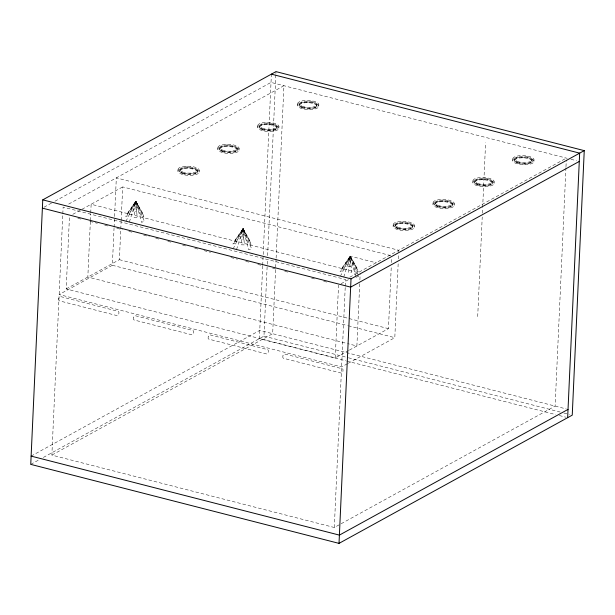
<?xml version="1.0" encoding="UTF-8"?>
<svg xmlns="http://www.w3.org/2000/svg" width="615" height="615" viewBox="0 0 615 615"><rect width="100%" height="100%" fill="white"/><g stroke="black" fill="none" stroke-linecap="round" stroke-linejoin="round"><path stroke-width="0.46" stroke-dasharray="3.08 2.31" d="M565.946 167.687L555.114 406.092L334.306 527.501L51.86 455.108L62.776 214.727M62.815 213.828L63.122 207.124L345.569 279.518L345.269 286.221M348.559 350.565L335.237 357.892L66.182 288.935L69.441 217.118M90.359 221.492L87.83 277.034L346.683 343.378M90.397 220.539L90.705 213.836M90.743 212.875L91.135 204.257L359.26 272.975M347.421 363.726L341.602 366.932L59.155 294.539L112.361 265.288L114.036 228.227M114.083 227.281L116.327 177.873L398.774 250.267L398.651 253.111M66.182 288.935L119.387 259.684L120.74 229.995M120.778 229.041L121.124 221.377M121.17 220.424L122.693 186.906L391.747 255.863M177.943 171.07L178.012 169.502M179.826 171.216L179.903 169.648M197.292 171.923L197.361 170.355M199.183 172.069A10.632 3.79 2.6 0 0 183.447 168.041A10.632 3.79 2.6 0 0 183.055 174.599A10.632 3.79 2.6 0 0 199.183 172.069L199.252 170.509A10.632 3.79 2.6 0 0 183.516 166.473A10.632 3.79 2.6 0 0 183.124 173.03A10.632 3.79 2.6 0 0 199.252 170.509M217.802 149.145L217.871 147.585M219.693 149.291L219.763 147.731M237.152 150.006L237.229 148.438M239.043 150.152A10.632 3.79 2.6 0 0 223.314 146.116A10.632 3.79 2.6 0 0 222.914 152.681A10.632 3.79 2.6 0 0 239.043 150.152L239.112 148.584A10.632 3.79 2.6 0 0 223.383 144.556A10.632 3.79 2.6 0 0 222.991 151.113A10.632 3.79 2.6 0 0 239.112 148.584M257.67 127.228L257.739 125.66M259.561 127.374L259.63 125.814M262.69 265.826L259.384 338.657L345.738 360.79M262.713 265.288L271.392 74.146M43.358 457.437L263.973 336.136L267.194 265.219M267.233 264.258L267.456 259.469M267.625 255.632L275.851 74.5M275.897 73.539L275.981 71.624M277.019 128.089L277.088 126.521M278.91 128.235A10.632 3.79 2.6 0 0 263.174 124.199A10.632 3.79 2.6 0 0 262.782 130.757A10.632 3.79 2.6 0 0 278.91 128.235L278.979 126.667A10.632 3.79 2.6 0 0 263.251 122.639A10.632 3.79 2.6 0 0 262.851 129.196A10.632 3.79 2.6 0 0 278.979 126.667M276.058 259.023L272.668 333.699L51.86 455.108M276.104 258.062L283.93 85.723L67.281 204.841M297.529 105.311L297.606 103.743M299.42 105.457L299.497 103.889M316.886 106.164L316.956 104.604M318.778 106.31A10.632 3.79 2.6 0 0 303.041 102.282A10.632 3.79 2.6 0 0 302.649 108.84A10.632 3.79 2.6 0 0 318.778 106.31L318.847 104.75A10.632 3.79 2.6 0 0 303.11 100.714A10.632 3.79 2.6 0 0 302.718 107.271A10.632 3.79 2.6 0 0 318.847 104.75M335.237 357.892L338.542 285.122M334.306 527.501L345.223 287.12M359.714 283.746L356.885 345.991L347.606 343.616M359.883 279.917L360.144 274.175M349.389 350.112L388.442 328.641L391.271 266.395M391.44 262.567L391.617 258.738M393.116 226.212L393.185 224.652M395.007 226.366L395.076 224.798M348.251 363.273L394.807 337.673L398.213 262.613M398.389 258.815L398.605 254.064M412.465 227.073L412.534 225.505M414.356 227.219A10.632 3.79 2.6 0 0 398.62 223.184A10.632 3.79 2.6 0 0 398.228 229.749A10.632 3.79 2.6 0 0 414.356 227.219L414.425 225.651A10.632 3.79 2.6 0 0 398.697 221.623A10.632 3.79 2.6 0 0 398.297 228.18A10.632 3.79 2.6 0 0 414.425 225.651M432.983 204.295L433.052 202.735M434.866 204.441L434.943 202.881M452.332 205.156L452.402 203.588M454.224 205.302A10.632 3.79 2.6 0 0 438.487 201.266A10.632 3.79 2.6 0 0 438.095 207.824A10.632 3.79 2.6 0 0 454.224 205.302L454.293 203.734A10.632 3.79 2.6 0 0 438.557 199.706A10.632 3.79 2.6 0 0 438.164 206.263A10.632 3.79 2.6 0 0 454.293 203.734M472.843 182.378L472.92 180.81M474.734 182.524L474.803 180.956M477.701 316.594L482.221 216.972M482.398 213.167L482.614 208.408M482.66 207.455L485.596 142.742M492.2 183.232L492.269 181.671M494.083 183.385A10.632 3.79 2.6 0 0 478.355 179.349A10.632 3.79 2.6 0 0 477.955 185.907A10.632 3.79 2.6 0 0 494.083 183.385L494.16 181.817A10.632 3.79 2.6 0 0 478.424 177.781A10.632 3.79 2.6 0 0 478.032 184.346A10.632 3.79 2.6 0 0 494.16 181.817M512.71 160.461L512.779 158.893M514.601 160.607L514.67 159.039M532.06 161.315L532.129 159.754M533.951 161.461A10.632 3.79 2.6 0 0 518.214 157.432A10.632 3.79 2.6 0 0 517.822 163.99A10.632 3.79 2.6 0 0 533.951 161.461L534.02 159.9A10.632 3.79 2.6 0 0 518.291 155.864A10.632 3.79 2.6 0 0 517.891 162.422A10.632 3.79 2.6 0 0 534.02 159.9M565.985 166.727L566.292 160.023M358.43 275.389L350.25 256.163L342.97 270.462L340.087 271.469L350.25 256.163L355.116 270.746L358.268 271.907L350.25 256.163L341.671 269.824L341.533 268.678L350.25 256.163L357.753 270.208L357.615 269.062L350.25 256.163L348.398 272.291L351.596 272.368L350.25 256.163L376.38 262.859M355.67 276.358L350.25 256.163L347.69 266.518L350.888 266.595L350.25 256.163L340.625 275.835M129.373 222.038L135.846 201.213L143.218 214.112L143.357 215.258L135.846 201.213L127.136 213.728L127.274 214.873L135.846 201.213L143.864 216.957L140.72 215.796L135.846 201.213L125.691 216.518L128.573 215.511L135.846 201.213L144.402 221.315L141.519 222.33L135.846 201.213L126.221 220.885M236.567 249.513L243.048 228.688L250.413 241.587L250.559 242.733L243.048 228.688L234.33 241.203L234.476 242.348L243.048 228.688L251.066 244.432L247.914 243.271L243.048 228.688L232.885 243.994L235.768 242.987L243.048 228.688L251.604 248.791L248.721 249.805L243.048 228.688L233.423 248.36M343.77 276.988L350.25 256.163M44.065 207.194L51.629 203.035M54.996 201.19L271.023 82.41L567.215 158.324M72.816 214.328L81.149 209.753M81.98 209.292L122.693 186.906M349.727 277.234L566.377 158.109M341.041 283.746L348.536 279.625M31.127 456.107L259.761 330.393L566.184 408.929M30.75 464.371L39.152 459.751M355.916 277.28L358.799 276.266M570.928 159.277L576.524 160.707M77.836 218.302L81.549 219.255M89.898 221.392L97.324 223.291M104.742 225.198L108.455 226.151M116.804 228.288L122.37 229.718M128.866 231.378L132.579 232.332M143.71 235.184L149.276 236.614M155.772 238.274L159.477 239.227M167.834 241.364L171.539 242.318M182.678 245.17L186.383 246.123M194.74 248.26L198.445 249.213M204.011 250.643L210.507 252.304M230.917 257.539L237.413 259.199M245.762 261.337L249.475 262.29M257.823 264.435L261.536 265.38M272.668 268.232L276.381 269.186M284.73 271.33L289.365 272.514M311.636 278.226L314.419 278.933M323.698 281.316L327.403 282.262M119.387 259.684L388.442 328.641M112.361 265.288L347.421 325.527M348.351 325.766L394.807 337.673M263.973 336.136L347.536 357.553M348.467 357.792L560.165 412.05M563.878 413.003L569.452 414.433M346.668 361.028L555.583 414.572M559.296 415.525L565.792 417.193M135.846 201.213L134.001 217.341L137.199 217.418L135.846 201.213L133.294 211.568L136.492 211.645L135.846 201.213M243.048 228.688L241.203 244.816L244.401 244.893L243.048 228.688L240.488 239.043L243.694 239.12L243.048 228.688M58.786 298.46L58.717 300.043L59.286 300.82L117.311 315.687L118.188 315.203L118.864 313.75L118.933 312.166L118.364 311.39L60.339 296.515L59.463 296.999L58.786 298.46M133.493 317.601L133.417 319.185L133.985 319.961L192.018 334.837L192.895 334.352L193.564 332.892L193.633 331.308L193.064 330.532L135.039 315.664L134.162 316.141L133.493 317.601M208.193 336.751L208.116 338.335L208.693 339.111L266.718 353.979L267.594 353.494L268.263 352.041L268.34 350.458L267.771 349.681L209.738 334.806L208.862 335.29L208.193 336.751M282.892 355.893L282.823 357.476L283.392 358.253L341.417 373.128L342.294 372.644L342.97 371.183L343.039 369.6L342.47 368.823L284.445 353.956L283.561 354.432L282.892 355.893M182.44 171.954A8.741 3.121 2.6 0 0 197.054 171.155A8.741 3.121 2.6 0 0 186.391 166.896A8.741 3.121 2.6 0 0 182.44 171.954M182.394 172.938A8.741 3.121 2.6 0 0 197.015 172.131A8.741 3.121 2.6 0 0 186.353 167.88A8.741 3.121 2.6 0 0 182.394 172.938M182.371 173.522A8.741 3.121 2.6 0 0 196.985 172.715A8.741 3.121 2.6 0 0 186.322 168.464A8.741 3.121 2.6 0 0 182.371 173.522M222.307 150.037A8.741 3.121 2.6 0 0 236.921 149.237A8.741 3.121 2.6 0 0 226.258 144.979A8.741 3.121 2.6 0 0 222.307 150.037M222.261 151.013A8.741 3.121 2.6 0 0 236.875 150.214A8.741 3.121 2.6 0 0 226.212 145.955A8.741 3.121 2.6 0 0 222.261 151.013M222.23 151.605A8.741 3.121 2.6 0 0 236.852 150.798A8.741 3.121 2.6 0 0 226.189 146.547A8.741 3.121 2.6 0 0 222.23 151.605M262.167 128.12A8.741 3.121 2.6 0 0 276.788 127.313A8.741 3.121 2.6 0 0 266.126 123.062A8.741 3.121 2.6 0 0 262.167 128.12M262.121 129.096A8.741 3.121 2.6 0 0 276.742 128.297A8.741 3.121 2.6 0 0 266.08 124.038A8.741 3.121 2.6 0 0 262.121 129.096M262.098 129.688A8.741 3.121 2.6 0 0 276.719 128.881A8.741 3.121 2.6 0 0 266.057 124.63A8.741 3.121 2.6 0 0 262.098 129.688M302.034 106.203A8.741 3.121 2.6 0 0 316.648 105.396A8.741 3.121 2.6 0 0 305.986 101.144A8.741 3.121 2.6 0 0 302.034 106.203M301.988 107.179A8.741 3.121 2.6 0 0 316.61 106.372A8.741 3.121 2.6 0 0 305.947 102.121A8.741 3.121 2.6 0 0 301.988 107.179M301.965 107.763A8.741 3.121 2.6 0 0 316.579 106.964A8.741 3.121 2.6 0 0 305.916 102.705A8.741 3.121 2.6 0 0 301.965 107.763M517.207 161.353A8.741 3.121 2.6 0 0 531.829 160.546A8.741 3.121 2.6 0 0 521.166 156.295A8.741 3.121 2.6 0 0 517.207 161.353M517.169 162.329A8.741 3.121 2.6 0 0 531.783 161.522A8.741 3.121 2.6 0 0 521.12 157.271A8.741 3.121 2.6 0 0 517.169 162.329M517.138 162.913A8.741 3.121 2.6 0 0 531.76 162.114A8.741 3.121 2.6 0 0 521.097 157.855A8.741 3.121 2.6 0 0 517.138 162.913M477.348 183.27A8.741 3.121 2.6 0 0 491.962 182.463A8.741 3.121 2.6 0 0 481.299 178.212A8.741 3.121 2.6 0 0 477.348 183.27M477.302 184.246A8.741 3.121 2.6 0 0 491.915 183.439A8.741 3.121 2.6 0 0 481.253 179.188A8.741 3.121 2.6 0 0 477.302 184.246M477.271 184.838A8.741 3.121 2.6 0 0 491.892 184.031A8.741 3.121 2.6 0 0 481.23 179.772A8.741 3.121 2.6 0 0 477.271 184.838M437.48 205.187A8.741 3.121 2.6 0 0 452.102 204.38A8.741 3.121 2.6 0 0 441.439 200.129A8.741 3.121 2.6 0 0 437.48 205.187M437.434 206.163A8.741 3.121 2.6 0 0 452.056 205.364A8.741 3.121 2.6 0 0 441.393 201.105A8.741 3.121 2.6 0 0 437.434 206.163M437.411 206.755A8.741 3.121 2.6 0 0 452.025 205.948A8.741 3.121 2.6 0 0 441.362 201.697A8.741 3.121 2.6 0 0 437.411 206.755M397.613 227.104A8.741 3.121 2.6 0 0 412.235 226.305A8.741 3.121 2.6 0 0 401.572 222.046A8.741 3.121 2.6 0 0 397.613 227.104M397.574 228.088A8.741 3.121 2.6 0 0 412.188 227.281A8.741 3.121 2.6 0 0 401.526 223.022A8.741 3.121 2.6 0 0 397.574 228.088M397.544 228.672A8.741 3.121 2.6 0 0 412.165 227.865A8.741 3.121 2.6 0 0 401.503 223.614A8.741 3.121 2.6 0 0 397.544 228.672"/><path stroke-width="0.92" d="M42.758 199.852L30.75 464.371L339.019 543.376L572.242 415.148L584.25 150.629L275.981 71.624L42.758 199.852L351.027 278.864L584.25 150.629M339.019 543.376L351.027 278.864M567.653 417.67L579.661 153.15L271.392 74.146M579.284 161.422L350.65 287.128L42.389 208.124M568.029 409.398L339.395 535.112L31.127 456.107"/></g></svg>
